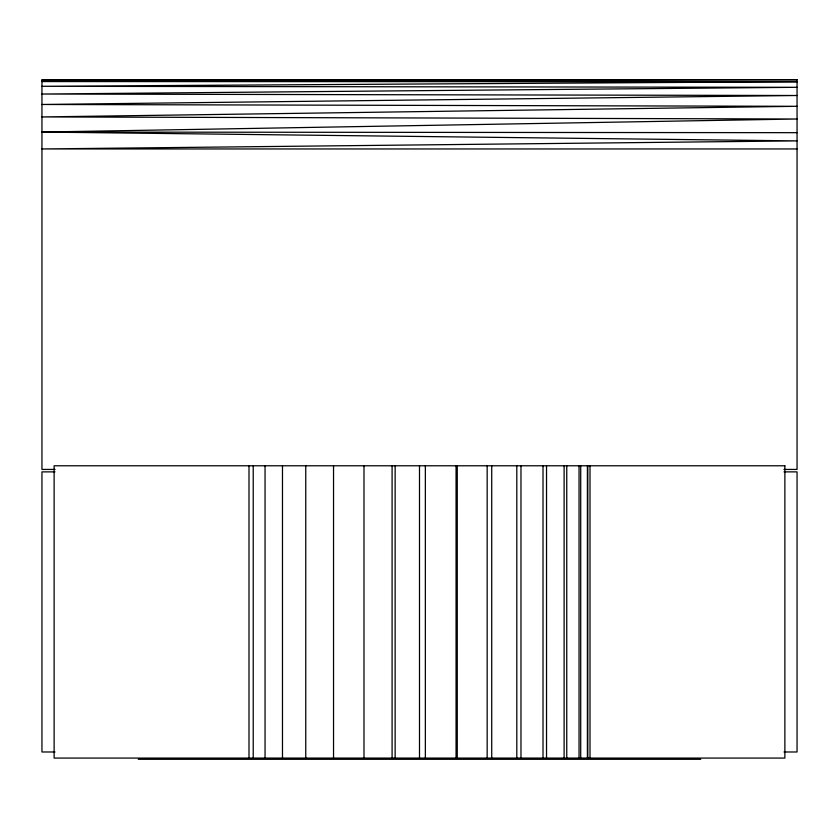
<?xml version="1.0" encoding="UTF-8"?>
<svg xmlns="http://www.w3.org/2000/svg" width="839" height="839" viewBox="0 0 839 839"><rect width="100%" height="100%" fill="white"/><g stroke="black" fill="none" stroke-linecap="round" stroke-linejoin="round"><path stroke-width="1.26" d="M797.05 148.954L41.95 148.954L797.05 140.889L41.95 132.059L797.05 119.002L41.95 116.936L797.05 106.301L41.95 104.476L797.05 95.499L41.95 94.041L797.05 87.308L41.95 86.302L797.05 81.719L41.95 80.156L797.05 79.705L797.05 469.431L783.941 469.431M797.05 79.705L41.95 79.705L41.95 469.431L55.059 469.431M41.95 81.572L797.05 81.719M54.996 471.875L41.95 471.875L41.95 751.985L54.996 751.985M784.004 471.875L797.05 471.875L797.05 751.985L784.004 751.985M138.236 759.295L700.764 759.295M41.95 132.059L797.05 132.677M590.006 465.781L590.006 758.078M587.793 465.781L587.793 758.078M587.394 465.781L587.394 758.078M580.714 465.781L580.714 758.078M579.046 465.781L579.046 758.078M566.755 465.781L566.755 758.078M564.112 465.781L564.112 758.078M546.525 465.781L546.525 758.078M543.011 465.781L543.011 758.078M520.977 465.781L520.977 758.078M516.803 465.781L516.803 758.078M491.727 465.781L491.727 758.078M487.165 465.781L487.165 758.078M457.255 465.781L457.255 758.078M456.059 465.781L456.059 758.078M425.352 465.781L425.352 758.078M419.5 465.781L419.5 758.078M395.138 465.781L395.138 758.078M392.096 465.781L392.096 758.078M363.99 465.781L363.99 758.078M333.534 465.781L333.534 758.078M305.753 465.781L305.753 758.078M282.481 465.781L282.481 758.078M265.051 465.781L265.051 758.078M253.221 465.781L253.221 758.078M248.994 465.781L248.994 758.078M784.874 465.781L54.126 465.781L54.126 758.078L784.874 758.078L784.874 465.781"/></g></svg>
